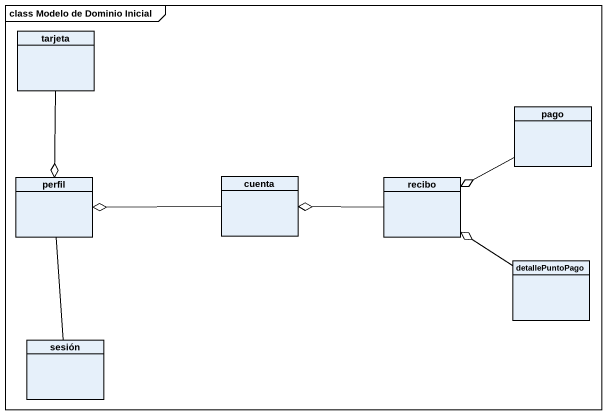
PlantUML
@startuml
mainframe class Modelo de Dominio Inicial
hide circle
hide empty members
class tarjeta
class pago
class perfil
class cuenta
class recibo
class detallePuntoPago
class sesión
tarjeta --o perfil
pago -left-o recibo
cuenta -left-o perfil
recibo -left-o cuenta
detallePuntoPago -up-o recibo
sesión -up- perfil
@enduml
